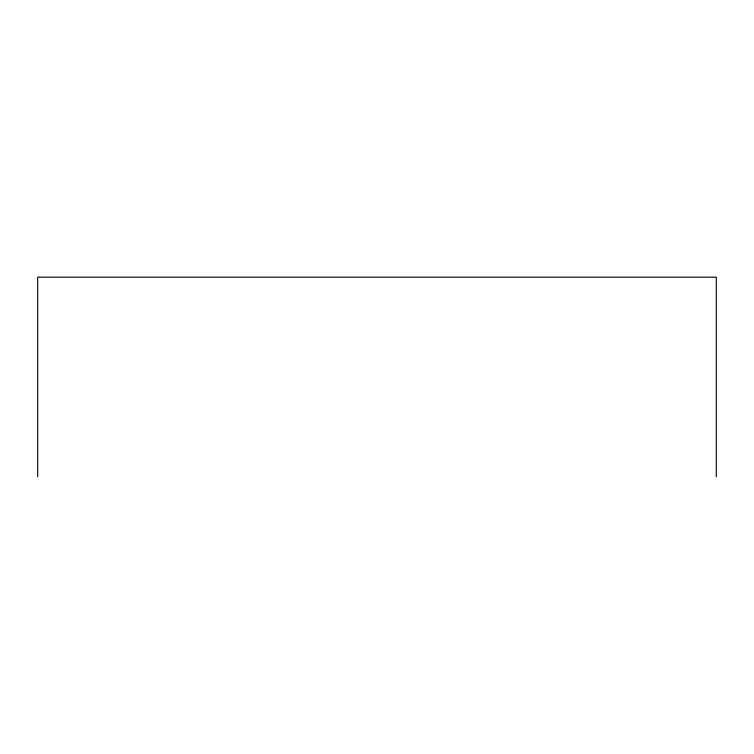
<?xml version="1.0" encoding="UTF-8"?>
<svg xmlns="http://www.w3.org/2000/svg" width="754" height="754" viewBox="0 0 754 754"><rect width="100%" height="100%" fill="white"/><g stroke="black" fill="none" stroke-linecap="round" stroke-linejoin="round"><path stroke-width="1.13" d="M716.3 476.82L716.3 277.18L37.7 277.18L37.7 476.82"/></g></svg>
